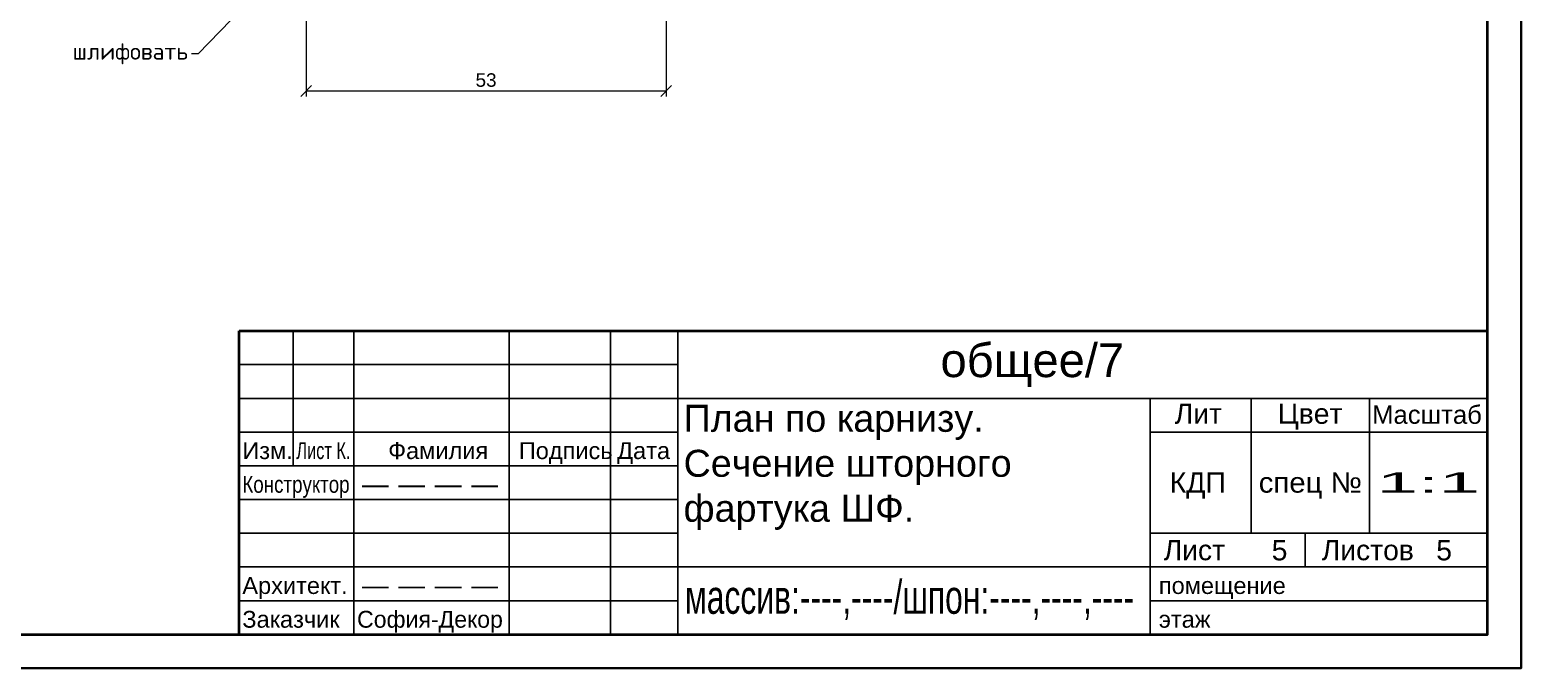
# Paper-space layout 'план по карнизу' of a CAD drawing. Header units: millimetres. Extents: x -88 to 2067, y 101 to 384.
# Drawn here: x 1845.7 to 2066.8, y 101 to 195.6 of the extents above; entities that cross this region are included whole.
import ezdxf
from ezdxf import colors
from ezdxf.entities.mleader import LeaderData, LeaderLine
from ezdxf.enums import TextEntityAlignment as Align
from ezdxf.math import Vec2, Vec3

# ---------------------------------------------------------------- set-up
doc = ezdxf.new("R2010")
doc.units = ezdxf.units.MM
doc.layers.get('DEFPOINTS').update_dxf_attribs({"color": 106, "lineweight": 5})
for name, color, linetype, lineweight in [('pechatnaya_ramka', 2, 'Continuous', 30), ('Линии Размерные и Текст', 1, 'Continuous', 5), ('ШТАМП', 7, 'Continuous', 30)]:
    doc.layers.add(name, color=color, linetype=linetype, lineweight=lineweight)
doc.styles.get("Standard").update_dxf_attribs({"font": 'arial.ttf'})
doc.styles.add('ЕСКД профили текст', font='isocpeur.ttf')
doc.dimstyles.new('STANDARD 16', dxfattribs={"dimscale": 0.8, "dimtxt": 2.5, "dimasz": 2, "dimexe": 1, "dimexo": 0, "dimgap": 0.75, "dimtad": 1, "dimdec": 0, "dimlfac": 16, "dimdsep": 46, "dimtxsty": 'Standard', "dimblk": 'OBLIQUE', "dimcen": 1.5, "dimclrd": 256, "dimclre": 256, "dimclrt": 7, "dimazin": 0, "dimtfac": 1, "dimtdec": 0, "dimtmove": 1, "dimatfit": 3, "dimfxl": 1, "dimtolj": 1, "dimtzin": 0, "dimlwd": 5, "dimlwe": 5, "dimarcsym": 0})

# ---------------------------------------------------------------- blocks, each defined once
blk = doc.blocks.new('_OBLIQUE')
at = {"color": 0, "linetype": 'ByBlock'}
blk.add_line((-0.5, -0.5), (0.5, 0.5), dxfattribs=at)
blk = doc.blocks.new('*D172')
at = {"layer": 'DEFPOINTS', "color": 0, "transparency": 16777216}
for p in [(1886.69, 284.24), (1940.04, 208.24), (1886.69, 186.55)]:
    blk.add_point(p, dxfattribs=at)
at = {"layer": 'Линии Размерные и Текст', "lineweight": 5, "transparency": 16777216}
for p, q in [((1886.69, 284.24), (1886.69, 185.75)), ((1940.04, 208.24), (1940.04, 185.75)), ((1940.04, 186.55), (1886.69, 186.55))]:
    blk.add_line(p, q, dxfattribs=at)
at = {"layer": 'Линии Размерные и Текст', "lineweight": 5, "transparency": 16777216, "xscale": 1.6, "yscale": 1.6, "zscale": 1.6, "rotation": 180}
blk.add_blockref('_OBLIQUE', (1886.69, 186.55), dxfattribs=at)
at = {"layer": 'Линии Размерные и Текст', "lineweight": 5, "transparency": 16777216, "xscale": 1.6, "yscale": 1.6, "zscale": 1.6}
blk.add_blockref('_OBLIQUE', (1940.04, 186.55), dxfattribs=at)
at = {"layer": 'Линии Размерные и Текст', "color": 7, "transparency": 16777216, "insert": (1913.36, 188.17), "char_height": 2, "attachment_point": 5}
blk.add_mtext('\\A1;53', dxfattribs=at)

psp = doc.layouts.new('план по карнизу')

# ---------------------------------------------------------------- linework, layer by layer
at = {"layer": 'pechatnaya_ramka'}
psp.add_lwpolyline([(1656.8453, 384.3485), (2066.7799, 384.3485), (2066.7799, 100.9984), (1656.8453, 100.9984)], close=True, dxfattribs=at)
at = {"layer": 'ШТАМП', "lineweight": 40}
for p, q in [((1876.7799, 105.9984), (1876.7799, 150.9984)), ((1876.7799, 150.9984), (2061.7799, 150.9984))]:
    psp.add_line(p, q, dxfattribs=at)
at = {"layer": 'ШТАМП', "lineweight": -3}
for p, q in [((1876.7799, 150.9984), (1941.7799, 150.9984)), ((1884.7799, 150.9984), (1884.7799, 130.9984)), ((1893.7799, 105.9984), (1893.7799, 150.9984)), ((1916.7799, 105.9984), (1916.7799, 150.9984)), ((1931.7799, 105.9984), (1931.7799, 150.9984)), ((1941.7799, 105.9984), (1941.7799, 150.9984)), ((1876.7799, 145.9984), (1941.7799, 145.9984)), ((1876.7799, 140.9984), (2061.7799, 140.9984)), ((2011.7799, 105.9984), (2011.7799, 140.9984)), ((2026.7799, 140.9984), (2026.7799, 120.9984)), ((2044.2799, 140.9984), (2044.2799, 120.9984)), ((1876.7799, 135.9984), (1941.7799, 135.9984)), ((2011.7799, 135.9984), (2061.7799, 135.9984)), ((1876.7799, 130.9984), (1941.7799, 130.9984)), ((1876.7799, 125.9984), (1941.7799, 125.9984)), ((1876.7799, 120.9984), (1941.7799, 120.9984)), ((2011.7799, 120.9984), (2061.7799, 120.9984)), ((2034.7799, 115.9984), (2034.7799, 120.9984)), ((1876.7799, 115.9984), (2061.7799, 115.9984)), ((1876.7799, 110.9984), (1941.7799, 110.9984)), ((2011.7799, 110.9984), (2061.7799, 110.9984))]:
    psp.add_line(p, q, dxfattribs=at)
at = {"layer": 'ШТАМП'}
psp.add_lwpolyline([(1656.8453, 100.9984), (2066.7799, 100.9984), (2066.7799, 384.3485), (1656.8453, 384.3485)], close=True, dxfattribs=at)
at = {"layer": 'ШТАМП', "lineweight": 40}
psp.add_lwpolyline([(1676.8453, 105.9984), (2061.7799, 105.9984), (2061.7799, 379.3485), (1676.8453, 379.3485)], close=True, dxfattribs=at)

# ---------------------------------------------------------------- texts
at = {"layer": 'ШТАМП', "lineweight": -3}
for s, height, p in [('общее/7', 5, (1980.7137, 144.1437)), ('Лит', 3, (2015.4251, 137.2254)), ('Цвет', 3, (2030.7108, 137.2254)), ('Изм.', 2.5, (1877.2376, 131.9984)), ('Фамилия', 2.5, (1898.8492, 131.9984)), ('Подпись', 2.5, (1918.2106, 131.9984)), ('Дата', 2.5, (1932.7799, 131.9984)), ('КДП', 3, (2014.7013, 127.0173)), ('Лист', 3, (2013.7799, 116.9984)), ('Листов', 3, (2037.2141, 116.9984)), ('Архитект.', 2.5, (1877.2376, 111.9984)), ('помещение', 2.5, (2013.0799, 111.9984)), ('Заказчик', 2.5, (1877.2376, 106.9984)), ('этаж', 2.5, (2013.0799, 106.9984))]:
    psp.add_text(s, height=height, dxfattribs=at).set_placement(p)
psp.add_text('Масштаб', height=2.72085, dxfattribs=at).set_placement((2044.6941, 137.2254), (2060.956, 137.2254), align=Align.ALIGNED)
for s, height, width, p, p2 in [('Лист К.', 2.5, 0.695137, (1885.2376, 131.9984), (1893.276, 131.9984)), ('Конструктор', 2.5, 0.796844, (1877.2376, 126.9984), (1893.1364, 126.9984)), ('спец №', 3, 1.036833, (2027.8855, 127.0173), (2043.1855, 127.0173)), ('1:1', 3, 2.626133, (2045.3855, 127.0173), (2060.6855, 127.0173)), ('----', 2.5, 4.64604, (1894.2376, 126.9984), (1915.8515, 126.9984)), ('----', 2.5, 4.64604, (1894.2376, 111.9984), (1915.8515, 111.9984)), ('массив:----,----/шпон:----,----,----', 5, 0.675513, (1942.8242, 109.0605), (2009.4148, 109.0605)), ('София-Декор', 2.5, 0.979626, (1894.2376, 106.9984), (1915.8515, 106.9984))]:
    psp.add_text(s, height=height, dxfattribs=dict(at, width=width)).set_placement(p, p2, align=Align.FIT)
for p in [(2030.9707, 119.9828), (2055.3595, 119.9828)]:
    psp.add_text('5', height=3, dxfattribs=at).set_placement(p, align=Align.TOP_CENTER)
at = {"layer": 'ШТАМП', "insert": (1942.6348, 140.038), "char_height": 4, "attachment_point": 1}
psp.add_mtext_dynamic_manual_height_columns('План по карнизу.\\PСечение шторного фартука ШФ.', width=67.130952, gutter_width=20, heights=[0], dxfattribs=at)

# ---------------------------------------------------------------- dimensions: what is measured, and where the dimension line sits
at = {"layer": 'Линии Размерные и Текст'}
dim = psp.add_linear_dim(base=(1886.6901, 186.5522), p1=(1940.0354, 208.2364), p2=(1886.6901, 284.2364), dimstyle='STANDARD 16', override={"dimlfac": 1}, dxfattribs=at)
dim.commit()
dim.dimension.update_dxf_attribs({"geometry": '*D172', "text_midpoint": (1913.3627, 188.174)})

# ---------------------------------------------------------------- leaders
ml = psp.add_multileader_mtext('Standard', dxfattribs=at)
ml.set_content('\\A1;{\\fISOCPEUR|b1|i0|c204|p34;шлифовать}', color=256, style='ЕСКД профили текст')
ml.set_leader_properties(color=256, linetype='ByLayer', lineweight=-1)
ml.build(insert=Vec2(0, 0))
ml.multileader.update_dxf_attribs({"dogleg_length": 1, "arrow_head_size": 1})
ctx = ml.context
ctx.base_point, ctx.char_height, ctx.arrow_head_size, ctx.landing_gap_size, ctx.plane_origin = Vec3(1851.8165, 192.0852), 2.5, 1, 0.5, Vec3(1878.4803, 205.2468)
ctx.text_align_type = 2
notes = []
notes.append((ctx, [(0, (1, 1, 0), (1870.7075, 192.0852), (-1, 0), 1, [(0, [(1915.302, 238.1719)], 0, [])])]))
ctx.mtext.insert, ctx.mtext.alignment, ctx.mtext.flow_direction = Vec3(1869.2075, 193.6988), 3, 5
for ctx, leaders in notes:
    for number, flags, end, landing, length, lines in leaders:
        leader = LeaderData()
        leader.index, (leader.has_last_leader_line, leader.has_dogleg_vector, leader.attachment_direction) = number, flags
        leader.last_leader_point, leader.dogleg_vector, leader.dogleg_length = Vec3(end), Vec3(landing), length
        for number, points, colour, breaks in lines:
            line = LeaderLine()
            line.index, line.vertices, line.color, line.breaks = number, Vec3.list(points), colors.encode_raw_color(colour), breaks
            leader.lines.append(line)
        ctx.leaders.append(leader)

doc.saveas('drawing.dxf')
